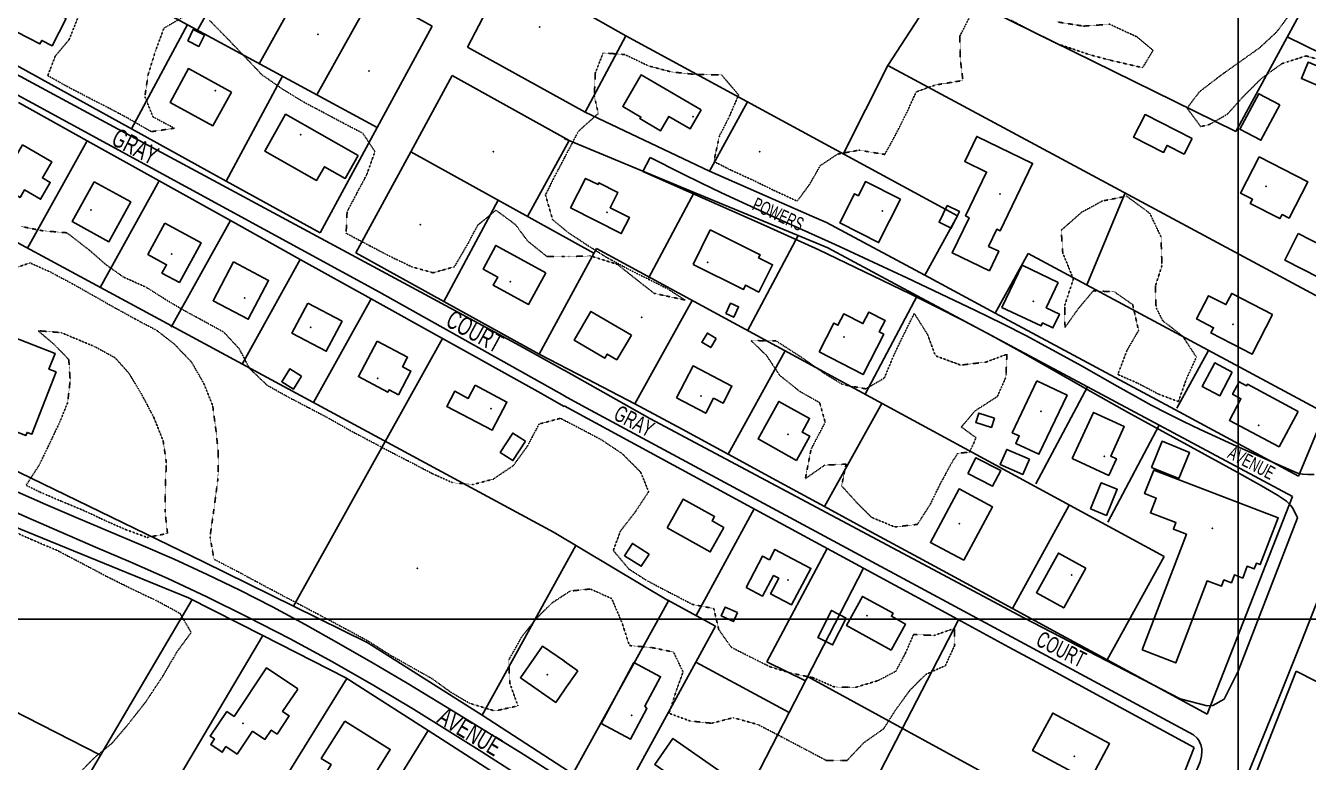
# Model space of a CAD drawing. Extents: x 1222984 to 1232016, y 177984 to 184016.
# Drawn here: x 1225600 to 1226552, y 179394 to 179940 of the extents above; entities that cross this region are included whole.
import ezdxf

# ---------------------------------------------------------------- set-up
doc = ezdxf.new("R2010")
doc.units = 0
doc.header["$MEASUREMENT"] = 0
doc.linetypes.add('BORDER', pattern=[0.625, 0.125, -0.125, 0.125, -0.125, 0, -0.125])
doc.layers.get('0').update_dxf_attribs({"linetype": 'CONTINUOUS'})
for name, color, linetype in [('BLDGS', 4, 'CONTINUOUS'), ('GRIDS', 2, 'CONTINUOUS'), ('ID-SYB', 5, 'CONTINUOUS'), ('LOT-D', 7, 'CONTINUOUS'), ('LOT-L', 1, 'CONTINUOUS'), ('ROAD', 5, 'CONTINUOUS'), ('ROAD-N', 6, 'CONTINUOUS'), ('TREE-L', 3, 'BORDER')]:
    doc.layers.add(name, color=color, linetype=linetype)

# ---------------------------------------------------------------- blocks, each defined once
blk = doc.blocks.new('IP')
blk.add_point((0, 0))
blk = doc.blocks.new('ID')
at = {"layer": 'ID-SYB'}
blk.add_blockref('IP', (0, 0), dxfattribs=at)

msp = doc.modelspace()

# ---------------------------------------------------------------- linework, layer by layer
at = {"layer": 'BLDGS'}
for points, elevation in [([(1225588.7, 179969.68), (1225623.29, 179952.06), (1225622.14, 179949.72), (1225630.38, 179945.46), (1225620.12, 179925.39), (1225612.32, 179929.26), (1225611.01, 179926.7), (1225575.94, 179944.65), (1225588.7, 179969.68)], 133.42), ([(1225720.65, 179929.05), (1225724.75, 179937.45), (1225733.04, 179933.3), (1225728.89, 179924.9), (1225720.65, 179929.05)], 125.84), ([(1226581.46, 179900.7), (1226576.39, 179888.54), (1226546.83, 179901.03), (1226551.9, 179913.19), (1226581.46, 179900.7)], 106.96), ([(1225753, 179890.97), (1225739.31, 179865.99), (1225707.51, 179883.34), (1225721.2, 179908.37), (1225753, 179890.97)], 129.55), ([(1226101.47, 179877.79), (1226093.29, 179863.72), (1226077.58, 179872.94), (1226071.42, 179862.3), (1226056.09, 179871.3), (1226056.8, 179872.45), (1226043.32, 179880.25), (1226057.02, 179903.75), (1226101.47, 179877.79)], 117.6), ([(1226530.74, 179881.55), (1226516.72, 179855.21), (1226501.23, 179863.39), (1226515.19, 179889.74), (1226530.74, 179881.55)], 108.05), ([(1225847.15, 179844.06), (1225837.44, 179826.99), (1225822.11, 179835.61), (1225816.28, 179825.46), (1225777.82, 179847.17), (1225793.26, 179874.61), (1225847.15, 179844.06)], 122.19), ([(1226465.72, 179856.68), (1226459.77, 179845.06), (1226447.17, 179851.45), (1226444.56, 179846.26), (1226422.36, 179857.45), (1226430.87, 179874.35), (1226465.72, 179856.68)], 109.31), ([(1226315.34, 179758.5), (1226287.79, 179771.7), (1226300.34, 179797.83), (1226297.72, 179799.14), (1226313.32, 179831.59), (1226297.01, 179839.39), (1226306.01, 179858.05), (1226347.36, 179838.08), (1226323.25, 179788.01), (1226320.79, 179789.21), (1226314.74, 179776.56), (1226322.32, 179772.9), (1226315.34, 179758.5)], 108.6), ([(1225598.14, 179851.81), (1225619.74, 179839.26), (1225612.81, 179827.37), (1225618.71, 179823.93), (1225611.51, 179811.5), (1225599.45, 179818.48), (1225596.23, 179812.91), (1225587.4, 179818.15), (1225590.34, 179823.22), (1225583.74, 179827.1), (1225598.14, 179851.81)], 132.49), ([(1226515.52, 179843.05), (1226551.46, 179824.5), (1226537.61, 179797.56), (1226532.54, 179800.17), (1226530.9, 179797.12), (1226508.92, 179808.36), (1226510.56, 179811.52), (1226501.72, 179816.1), (1226515.52, 179843.05)], 113.73), ([(1225651.27, 179824.48), (1225678.43, 179809.53), (1225662.18, 179779.97), (1225635.02, 179794.97), (1225651.27, 179824.48)], 130.37), ([(1226004.71, 179805.03), (1226015.78, 179827.01), (1226025, 179822.37), (1226025.71, 179823.68), (1226039.67, 179816.59), (1226034, 179805.25), (1226048.29, 179798.05), (1226042.23, 179785.99), (1226004.71, 179805.03)], 120.22), ([(1226249.29, 179811.46), (1226233.14, 179779.39), (1226204.45, 179793.9), (1226215.3, 179815.55), (1226218.14, 179814.14), (1226223.43, 179824.61), (1226249.29, 179811.46)], 111.33), ([(1226284.09, 179806.94), (1226293.14, 179802.52), (1226287.09, 179790.03), (1226278.03, 179794.39), (1226284.09, 179806.94)], 110.4), ([(1225703.69, 179793.82), (1225730.53, 179779.26), (1225714.49, 179749.75), (1225701.51, 179756.73), (1225704.94, 179762.95), (1225691.09, 179770.53), (1225703.69, 179793.82)], 127.64), ([(1226095.63, 179763.14), (1226108.29, 179788.72), (1226145.27, 179770.28), (1226144.18, 179768.05), (1226154.49, 179762.97), (1226144.29, 179742.68), (1226134.36, 179747.65), (1226132.94, 179744.65), (1226095.63, 179763.14)], 115.25), ([(1225986.41, 179756.9), (1225973.53, 179733.44), (1225947.3, 179747.73), (1225950.57, 179753.79), (1225939.72, 179759.68), (1225949.32, 179777.24), (1225986.41, 179756.9)], 119.24), ([(1226544.48, 179786.1), (1226582.99, 179766.41), (1226572.96, 179746.66), (1226534.45, 179766.41), (1226544.48, 179786.1)], 108.98), ([(1225754.53, 179764.97), (1225780.66, 179751.28), (1225765.49, 179722.48), (1225739.42, 179736.17), (1225754.53, 179764.97)], 125.62), ([(1226366.34, 179749.83), (1226357.5, 179730.96), (1226367.32, 179726.37), (1226362.47, 179716.07), (1226354.78, 179719.72), (1226353.74, 179717.48), (1226324.67, 179731.23), (1226339.56, 179762.65), (1226366.34, 179749.83)], 110.89), ([(1226525.45, 179725.94), (1226510.23, 179696.48), (1226479.63, 179712.3), (1226481.65, 179716.17), (1226469.1, 179722.72), (1226477.99, 179739.96), (1226490.87, 179733.3), (1226495.12, 179741.7), (1226525.45, 179725.94)], 119.51), ([(1225809.67, 179734.37), (1225835.2, 179720.95), (1225823.37, 179698.69), (1225797.89, 179712.17), (1225809.67, 179734.37)], 124.8), ([(1226119.85, 179726.7), (1226123.4, 179734.39), (1226129.29, 179731.66), (1226125.74, 179723.97), (1226119.85, 179726.7)], 112.04), ([(1226049.76, 179710.72), (1226038.96, 179692.45), (1226031.87, 179696.59), (1226030.07, 179693.65), (1226007.27, 179707.01), (1226019.71, 179728.23), (1226049.76, 179710.72)], 118.09), ([(1226189.12, 179698.23), (1226200.03, 179719.61), (1226203.03, 179718.08), (1226207.4, 179726.59), (1226221.58, 179719.28), (1226225.94, 179727.79), (1226238, 179721.63), (1226233.58, 179713.12), (1226237.01, 179711.37), (1226221.69, 179681.48), (1226189.12, 179698.23)], 115.25), ([(1225623.07, 179683.37), (1225605.01, 179637.16), (1225601.47, 179638.58), (1225600.49, 179636.13), (1225570.49, 179647.8), (1225572.29, 179652.16), (1225543.59, 179663.4), (1225560.94, 179707.91), (1225564.49, 179706.49), (1225568.96, 179717.95), (1225622.25, 179697.17), (1225617.61, 179685.49), (1225623.07, 179683.37)], 131.19), ([(1226112.76, 179708.16), (1226108.61, 179701.45), (1226102.01, 179705.43), (1226106.16, 179712.19), (1226112.76, 179708.16)], 112.31), ([(1225861.17, 179706.28), (1225883.75, 179694.33), (1225879.99, 179687.24), (1225886.2, 179683.97), (1225876.88, 179666.46), (1225870.06, 179670.11), (1225869.08, 179668.37), (1225847.26, 179679.93), (1225861.17, 179706.28)], 124.59), ([(1225805.09, 179680.31), (1225799.04, 179670.6), (1225790.42, 179676.06), (1225796.47, 179685.71), (1225805.09, 179680.31)], 122.19), ([(1226083.31, 179664.14), (1226095.52, 179687.87), (1226124.32, 179672.87), (1226117.83, 179660.21), (1226110.74, 179663.87), (1226104.96, 179652.79), (1226083.31, 179664.14)], 117.98), ([(1226495.56, 179683.23), (1226486.39, 179665.77), (1226473.25, 179672.59), (1226482.47, 179690.1), (1226495.56, 179683.23)], 108.05), ([(1225933.82, 179673.55), (1225957.44, 179661.06), (1225946.48, 179640.11), (1225912.82, 179657.84), (1225918.71, 179669.07), (1225928.75, 179663.78), (1225933.82, 179673.55)], 125.19), ([(1226350.52, 179676.85), (1226372.99, 179666.27), (1226352.05, 179622.3), (1226334.92, 179630.43), (1226337.54, 179635.88), (1226332.25, 179638.34), (1226350.52, 179676.85)], 113.73), ([(1226544.37, 179654.16), (1226530.3, 179627.87), (1226493.43, 179647.45), (1226501.94, 179663.54), (1226495.72, 179666.81), (1226500.68, 179676.14), (1226506.19, 179673.19), (1226506.79, 179674.28), (1226544.37, 179654.16)], 108.16), ([(1226172.32, 179617.67), (1226143.74, 179633.65), (1226159.18, 179661.52), (1226181.98, 179648.87), (1226176.41, 179638.83), (1226182.2, 179635.67), (1226172.32, 179617.67)], 117.38), ([(1226376.87, 179619.08), (1226392.68, 179653.34), (1226415.38, 179642.87), (1226405.34, 179620.99), (1226409.59, 179618.98), (1226403.92, 179606.59), (1226376.87, 179619.08)], 116.29), ([(1226319.1, 179649.19), (1226316.87, 179642.27), (1226305.19, 179645.92), (1226307.43, 179652.9), (1226319.1, 179649.19)], 111.6), ([(1225971.13, 179631.98), (1225961.92, 179617.69), (1225952.48, 179623.69), (1225961.7, 179637.98), (1225971.13, 179631.98)], 114.28), ([(1226345.12, 179618.7), (1226340.27, 179607.41), (1226323.36, 179614.61), (1226328.21, 179625.96), (1226345.12, 179618.7)], 111.71), ([(1226435.56, 179612.59), (1226443.47, 179632.01), (1226463.7, 179623.72), (1226455.79, 179604.36), (1226435.56, 179612.59)], 108.05), ([(1226299.25, 179608.12), (1226305.3, 179619.79), (1226323.74, 179610.36), (1226317.69, 179598.68), (1226299.25, 179608.12)], 111.11), ([(1226428.63, 179477.16), (1226461.57, 179563.01), (1226451.87, 179566.78), (1226453.77, 179571.63), (1226434.85, 179578.83), (1226439.1, 179589.79), (1226430.48, 179593.12), (1226437.25, 179610.63), (1226529.59, 179575.18), (1226516.23, 179540.43), (1226513.39, 179541.52), (1226511.76, 179537.27), (1226506.68, 179539.29), (1226503.36, 179530.5), (1226497.14, 179532.9), (1226494.85, 179526.96), (1226489.34, 179529.09), (1226487.43, 179524.39), (1226476.9, 179528.38), (1226453.56, 179467.56), (1226428.63, 179477.16)], 108.27), ([(1226296.41, 179543.65), (1226271.65, 179556.85), (1226292.87, 179596.56), (1226317.69, 179583.3), (1226296.41, 179543.65)], 113.13), ([(1226390.34, 179581.88), (1226398.36, 179601.25), (1226410.19, 179596.34), (1226402.18, 179576.92), (1226390.34, 179581.88)], 108.6), ([(1226076.32, 179567.76), (1226088.21, 179589.08), (1226111.45, 179576.1), (1226109.6, 179572.83), (1226118.32, 179567.98), (1226108.29, 179549.92), (1226076.32, 179567.76)], 115.47), ([(1226062.91, 179548.34), (1226057.12, 179539.29), (1226044.74, 179547.09), (1226050.52, 179556.14), (1226062.91, 179548.34)], 114.87), ([(1226134.91, 179523.58), (1226147.12, 179546.81), (1226152.2, 179544.09), (1226156.23, 179551.78), (1226182.9, 179537.59), (1226168.51, 179510.54), (1226153.07, 179518.83), (1226159.07, 179530.29), (1226155.31, 179532.3), (1226147.12, 179517.09), (1226134.91, 179523.58)], 113.34), ([(1226386.96, 179537.81), (1226370.48, 179508.3), (1226350.19, 179519.54), (1226366.61, 179549.05), (1226386.96, 179537.81)], 112.14), ([(1226242.36, 179476.94), (1226209.25, 179495.32), (1226221.2, 179516.92), (1226243.89, 179504.43), (1226242.69, 179502.19), (1226253.1, 179496.41), (1226242.36, 179476.94)], 111.6), ([(1226128.47, 179504.87), (1226125.52, 179498.38), (1226116.41, 179502.52), (1226119.36, 179509.01), (1226128.47, 179504.87)], 110.18), ([(1226209.14, 179500.83), (1226199, 179480.92), (1226188.03, 179486.49), (1226198.18, 179506.45), (1226209.14, 179500.83)], 111.71), ([(1226000.1, 179447.61), (1225993.61, 179438.29), (1225967.48, 179456.56), (1225983.9, 179480.07), (1226000.1, 179468.72)], 127.64), ([(1225802.2, 179448.16), (1225791.02, 179431.52), (1225795.98, 179428.25), (1225786.98, 179414.78), (1225782.62, 179417.72), (1225777.93, 179410.74), (1225768.71, 179416.9), (1225757.26, 179399.88), (1225748.96, 179405.45), (1225746.24, 179401.3), (1225737.73, 179406.98), (1225740.45, 179411.12), (1225737.4, 179413.14), (1225749.67, 179431.41), (1225755.02, 179427.87), (1225778.96, 179463.81), (1225802.2, 179448.21)], 126.33), ([(1225999.85, 179468.87), (1226010, 179461.78)], 127.64), ([(1226051.62, 179467.89), (1226027.4, 179422.67), (1226049.11, 179411), (1226061.27, 179433.69), (1226059.74, 179435.43), (1226071.42, 179457.3), (1226051.62, 179467.89)], 116.67), ([(1226010, 179461.78), (1225999.85, 179447.27)], 127.64), ([(1226389.52, 179379.74), (1226347.36, 179402.49), (1226362.36, 179430.36), (1226404.52, 179407.67), (1226389.52, 179379.74)], 115.58), ([(1225837.11, 179424.43), (1225870.88, 179403.32), (1225853.26, 179375.07), (1225851.73, 179376.05), (1225846.88, 179368.25), (1225826.69, 179380.85), (1225827.51, 179382.27), (1225822.82, 179385.27), (1225827.08, 179392.08), (1225819.71, 179396.72), (1225837.11, 179424.43)], 124.31), ([(1226116.31, 179386.56), (1226103.43, 179368.23), (1226086.2, 179380.4), (1226085.49, 179379.36), (1226067.05, 179392.23), (1226080.63, 179411.6), (1226116.31, 179386.56)], 115.69)]:
    msp.add_lwpolyline(points, dxfattribs=dict(at, elevation=elevation))
at = {"layer": 'GRIDS'}
for points in [[(1226499.97, 177999.97), (1226499.97, 180000.03)], [(1223000.01, 179499.98), (1225999.99, 179499.98)], [(1226000.02, 179500.01), (1228999.98, 179500.01)]]:
    msp.add_lwpolyline(points, dxfattribs=at)
at = {"layer": 'LOT-L'}
for p, q in [((1225769.25, 180011.44), (1225727.9, 179937.02)), ((1225611.65, 180000.01), (1225861.26, 179864.76)), ((1225928.27, 179924.33), (1225966.74, 179997.94)), ((1226498.21, 179861.76), (1226573.22, 180000.02)), ((1225815.61, 179987.62), (1225773.63, 179912.07)), ((1225958.51, 179982.21), (1226045.63, 179932.77)), ((1226239.98, 179910.69), (1226286.7, 179982.78)), ((1225858.24, 179964.02), (1225816.54, 179888.99)), ((1225901.97, 179939.8), (1225858.24, 179964.02)), ((1226316.76, 179950.91), (1226498.21, 179861.76)), ((1225720.46, 179941.05), (1225678.91, 179863.71)), ((1225861.26, 179864.76), (1225901.97, 179939.8)), ((1225553.63, 179932.8), (1225678.91, 179863.71)), ((1226045.63, 179932.77), (1226015.57, 179876.19)), ((1226291.62, 179799.23), (1226045.63, 179932.77)), ((1226536.36, 179931.91), (1226655.17, 179873.39)), ((1226015.57, 179876.19), (1225928.27, 179924.33)), ((1226206.91, 179845.06), (1226239.98, 179910.69)), ((1226592.35, 179721.41), (1226239.98, 179910.69)), ((1225791.01, 179902.82), (1225749.18, 179824.96)), ((1225886.08, 179846.68), (1225916.77, 179903.18)), ((1226003.57, 179855.11), (1225916.77, 179903.18)), ((1225595.14, 179883.23), (1225646.08, 179854.87)), ((1226107.71, 179832.38), (1226135.91, 179883.76)), ((1226015.57, 179876.19), (1226107.71, 179832.38)), ((1225678.91, 179863.71), (1225749.18, 179824.96)), ((1225818.83, 179786.55), (1225861.26, 179864.76)), ((1225646.08, 179854.87), (1225601.73, 179775.13)), ((1225646.08, 179854.87), (1225699.57, 179825.09)), ((1226003.57, 179855.11), (1225972.8, 179798.65)), ((1226096.3, 179816.59), (1226000.02, 179856.47)), ((1225845.4, 179771.8), (1225886.08, 179846.68)), ((1226022, 179771.41), (1225886.08, 179846.68)), ((1225476.06, 179842.95), (1225992.56, 179564.23)), ((1225699.57, 179825.09), (1225655.62, 179746.05)), ((1225699.57, 179825.09), (1225752.37, 179795.69)), ((1225749.18, 179824.96), (1225818.83, 179786.55)), ((1226107.71, 179832.38), (1226183.71, 179799.02)), ((1226062.5, 179752.95), (1226096.3, 179816.59)), ((1226173.53, 179784.6), (1226096.3, 179816.59)), ((1226387.78, 179748.54), (1226415.97, 179816.15)), ((1225951.01, 179810.72), (1225910.68, 179735.65)), ((1226183.71, 179799.02), (1226194.56, 179794.26)), ((1226267.41, 179755.12), (1226291.62, 179799.23)), ((1225752.37, 179795.69), (1225708.43, 179716.68)), ((1225752.37, 179795.69), (1225804.17, 179766.85)), ((1226267.41, 179755.12), (1226194.56, 179794.26)), ((1226136, 179713.92), (1226173.53, 179784.6)), ((1226195.61, 179775.45), (1226173.53, 179784.6)), ((1225910.68, 179735.65), (1225845.4, 179771.8)), ((1226023.92, 179774.93), (1225981.3, 179696.54)), ((1226445.06, 179546.51), (1226023.92, 179774.93)), ((1226261.89, 179739.97), (1226195.61, 179775.45)), ((1226319.74, 179727.01), (1226344.01, 179771.23)), ((1226564.09, 179653.01), (1226344.01, 179771.23)), ((1225804.17, 179766.85), (1225760.98, 179689.2)), ((1225804.17, 179766.85), (1225856.76, 179737.57)), ((1226319.74, 179727.01), (1226267.41, 179755.12)), ((1226223.41, 179667.5), (1226261.89, 179739.97)), ((1226388.07, 179672.43), (1226261.89, 179739.97)), ((1225856.76, 179737.57), (1225813.96, 179660.61)), ((1225856.76, 179737.57), (1225909.62, 179708.15)), ((1225981.3, 179696.54), (1225910.68, 179735.65)), ((1226052.44, 179659.84), (1226094.79, 179736.49)), ((1226449.82, 179657.14), (1226319.74, 179727.01)), ((1225909.62, 179708.15), (1225799.19, 179509.59)), ((1225909.62, 179708.15), (1225980.31, 179668.79)), ((1226016.73, 179678.4), (1225981.3, 179696.54)), ((1226121.44, 179622.41), (1226163.79, 179699.07)), ((1226454.42, 179656.4), (1226477.95, 179699.29)), ((1226052.44, 179659.84), (1226016.73, 179678.4)), ((1226349.8, 179600.39), (1226388.06, 179672.44)), ((1226441.41, 179643.88), (1226388.07, 179672.43)), ((1225475.08, 179667.35), (1225732.24, 179542.48)), ((1225980.31, 179668.79), (1225999.99, 179657.83)), ((1226136.17, 179584.36), (1226000.02, 179658.21)), ((1226087.46, 179640.84), (1226052.44, 179659.84)), ((1226193.14, 179583.52), (1226235.71, 179660.57)), ((1226544.72, 179606.16), (1226449.82, 179657.14)), ((1226403.25, 179572.01), (1226441.41, 179643.88)), ((1226540.31, 179590.94), (1226441.41, 179643.88)), ((1226544.72, 179606.16), (1226564.09, 179653.01)), ((1226121.44, 179622.41), (1226087.46, 179640.84)), ((1226157.5, 179602.85), (1226121.44, 179622.41)), ((1225251.79, 179606.16), (1225655.92, 179399.05)), ((1225721.22, 179515.85), (1225496.22, 179607.55)), ((1226193.14, 179583.52), (1226157.5, 179602.85)), ((1226476.91, 179429.61), (1226540.31, 179590.94)), ((1226140.78, 179581.86), (1226097.86, 179502.61)), ((1226221.97, 179537.82), (1226136.17, 179584.36)), ((1226227.94, 179564.64), (1226193.14, 179583.52)), ((1226332.41, 179507.98), (1226374.38, 179583.96)), ((1225992.56, 179564.23), (1226077.22, 179513.51)), ((1226262.72, 179545.78), (1226227.94, 179564.64)), ((1226008.56, 179554.64), (1225939.06, 179428.85)), ((1226150.3, 179468.4), (1226195.1, 179552.4)), ((1225732.24, 179542.48), (1225799.19, 179509.59)), ((1226298.4, 179526.43), (1226262.72, 179545.78)), ((1226402.71, 179469.85), (1226445.06, 179546.51)), ((1226166.7, 179430.65), (1226221.97, 179537.82)), ((1226291.68, 179500.01), (1226221.97, 179537.82)), ((1226332.41, 179507.98), (1226298.4, 179526.43)), ((1225723.82, 179514.53), (1225582.62, 179274.39)), ((1225776.46, 179487.77), (1225721.22, 179515.85)), ((1226077.22, 179513.51), (1226006.34, 179385.24)), ((1226076.25, 179514.42), (1226112.08, 179494.84)), ((1225799.19, 179509.59), (1225854.2, 179482.56)), ((1226368.82, 179488.23), (1226332.41, 179507.98)), ((1226112.08, 179494.84), (1226040.23, 179363.27)), ((1226176.88, 179275.56), (1226292.42, 179499.61)), ((1226329.8, 179479.33), (1226291.68, 179500.01)), ((1225631.23, 179243.05), (1225776.46, 179487.77)), ((1225837.9, 179456.53), (1225776.46, 179487.77)), ((1225854.2, 179482.56), (1225939.06, 179428.85)), ((1226402.71, 179469.85), (1226368.82, 179488.23)), ((1226364.4, 179460.57), (1226329.8, 179479.33)), ((1226097.49, 179468.12), (1226166.7, 179430.65)), ((1226178.83, 179454.17), (1226150.3, 179468.4)), ((1226476.91, 179429.61), (1226402.71, 179469.85)), ((1225685.15, 179208.3), (1225838.7, 179456.01)), ((1225899.03, 179417.36), (1225837.9, 179456.53)), ((1226180.52, 179457.45), (1226356.27, 179361.45)), ((1226397.99, 179442.35), (1226364.4, 179460.57)), ((1226476.51, 179293.19), (1226542.84, 179461.41)), ((1226542.84, 179461.41), (1226741.48, 179360.66)), ((1226467.17, 179404.83), (1226397.99, 179442.35)), ((1225939.06, 179428.85), (1226108.97, 179318.71)), ((1226108.97, 179318.71), (1226166.7, 179430.65)), ((1225745.39, 179169.49), (1225899.03, 179417.36)), ((1225958.57, 179379.2), (1225899.03, 179417.36)), ((1226433.54, 179319.24), (1226467.17, 179404.83))]:
    msp.add_line(p, q, dxfattribs=at)
at = {"layer": 'ROAD'}
for points, elevation in [([(1226000.1, 179684.46), (1225966.72, 179702.95), (1225896.84, 179740.91), (1225636.92, 179880.72), (1225593.34, 179904.28), (1225568.2, 179918.03), (1225556.25, 179924.85), (1225552.27, 179927.52), (1225550.09, 179930.41), (1225549.16, 179932.15), (1225548.34, 179934.06), (1225547.63, 179936.19), (1225546.65, 179940.94), (1225546.38, 179945.3), (1225546.81, 179948.68), (1225547.63, 179952.5)], 98.46), ([(1225547.09, 179914.48), (1225862.86, 179742.66), (1226000.1, 179665.64)], 124.59), ([(1226058.22, 179832.19), (1226063.62, 179842.45)], 107.07), ([(1226063.62, 179842.45), (1226087.67, 179830.23), (1226101.2, 179823.57), (1226116.52, 179816.26), (1226154.27, 179798.97), (1226200.9, 179777.81), (1226254.19, 179753.16), (1226304.59, 179729.16), (1226325.21, 179719.07), (1226342.34, 179710.34), (1226357.07, 179702.59), (1226383.68, 179687.87), (1226410.08, 179672.81), (1226422.96, 179665.61), (1226435.39, 179658.85), (1226447.39, 179652.63), (1226459.39, 179646.63), (1226471.77, 179640.68), (1226498.67, 179628.3), (1226533.19, 179612.92), (1226543.45, 179608.67), (1226545.96, 179607.9), (1226547.81, 179607.52), (1226551.63, 179607.25), (1226556.16, 179607.41)], 107.07), ([(1226543.83, 179575.07), (1226542.19, 179578.88), (1226540.23, 179582.7), (1226538.76, 179584.67), (1226535.65, 179587.45), (1226529.1, 179591.92), (1226517.26, 179598.96), (1226498.77, 179609.32), (1226417.83, 179653.67), (1226390.01, 179669.21), (1226340.16, 179697.47), (1226317.47, 179710.12), (1226295.87, 179721.63), (1226275.41, 179732.05), (1226256.59, 179741.26), (1226188.74, 179773.88), (1226147.89, 179792.48), (1226058.22, 179832.19)], 97.74), ([(1226456.94, 179441), (1226340.98, 179501.1), (1226063.4, 179648.97), (1225999.85, 179684.59)], 98.45), ([(1225999.85, 179665.77), (1226012.94, 179658.47), (1226466.81, 179414.1)], 124.58), ([(1226096.67, 178267.79), (1226174.67, 178513.41), (1226195.72, 178578.91), (1226212.9, 178631.82), (1226226.65, 178673.33), (1226237.83, 178706), (1226247.27, 178732.51), (1226255.89, 178755.69), (1226265.32, 178780.02), (1226350.63, 178994.65), (1226420.67, 179170.73), (1226453.5, 179252.76), (1226507.12, 179385.09), (1226528.56, 179437.78), (1226546.94, 179483.49), (1226562.81, 179523.63), (1226576.77, 179559.63), (1226601.54, 179624.76)], 98.34), ([(1225574.14, 179587.8), (1225600.54, 179575.8), (1225652.2, 179553.49), (1225678.49, 179542.2), (1225705.82, 179530.09), (1225734.73, 179516.56), (1225765.16, 179501.56), (1225796.53, 179485.36), (1225828, 179468.29), (1225858.77, 179450.72), (1225888.11, 179433.16), (1225915.06, 179416.47), (1225938.73, 179401.47), (1225992.63, 179367.05), (1226000.1, 179362.47)], 128.68), ([(1226000.1, 179380.3), (1225967.48, 179400.98), (1225929.73, 179424.43), (1225907.53, 179438.01), (1225883.37, 179452.52), (1225858.17, 179467.36), (1225832.75, 179482.03), (1225807.82, 179496), (1225783.44, 179509.09), (1225759.27, 179521.52), (1225735.11, 179533.25), (1225710.62, 179544.49), (1225685.96, 179555.23), (1225637.91, 179575.47), (1225615.32, 179585.18), (1225594.16, 179594.51)], 98.46), ([(1226543.83, 179575.07), (1226499.81, 179461.45), (1226489.45, 179440.61)], 98.73), ([(1226489.45, 179440.61), (1226481.16, 179435.92), (1226476.79, 179435.7), (1226456.94, 179441)], 98.02), ([(1226466.81, 179414.1), (1226469.37, 179411.7), (1226470.85, 179409.63), (1226471.56, 179408.38), (1226472.16, 179406.96), (1226472.92, 179403.8), (1226473.03, 179402.05), (1226472.76, 179398.29), (1226471.67, 179394.25), (1226469.97, 179390), (1226468.99, 179387.87)], 100.85)]:
    msp.add_lwpolyline(points, dxfattribs=dict(at, elevation=elevation))
at = {"layer": 'TREE-L'}
for points, elevation in [([(1226472.1, 179865.41), (1226462.01, 179879.1), (1226471.23, 179891.26), (1226486.23, 179902.83), (1226500.79, 179913.19), (1226515.79, 179923.83), (1226528.39, 179935.55), (1226541.26, 179952.68), (1226551.36, 179967.08), (1226559.1, 179980.88), (1226567.28, 179995.88), (1226569.19, 180000.08)], 100.58), ([(1226301.65, 179948.64), (1226293.47, 179932.61), (1226293.74, 179915.7), (1226295.7, 179899.61), (1226275.19, 179896.23), (1226261.01, 179891.15), (1226254.14, 179875.99), (1226245.74, 179859.35), (1226237.72, 179844.74), (1226218.58, 179847.9), (1226202.65, 179844.95), (1226189.89, 179836.45), (1226181.76, 179822.26), (1226172.76, 179810.1), (1226154.81, 179818.39), (1226140.31, 179825.48), (1226124.32, 179832.79), (1226110.91, 179839.5), (1226115.11, 179858.54), (1226121.98, 179871.9), (1226129.29, 179888.86), (1226116.69, 179903.75), (1226097.65, 179904.03), (1226079.11, 179905.99), (1226062.47, 179910.41), (1226044.85, 179918.86), (1226028.82, 179920.06), (1226022.98, 179905.17), (1226022.27, 179887.94), (1226025.22, 179875.12)], 110.18), ([(1225717.54, 179946.88), (1225703.04, 179938.48), (1225696.65, 179921.35), (1225691.2, 179903.79), (1225688.85, 179887.59), (1225694.85, 179872.59), (1225710.73, 179864.19), (1225693.6, 179861.63), (1225677.29, 179871.06), (1225663.93, 179878.26), (1225646.8, 179886.99), (1225630.6, 179895.5), (1225616.8, 179903.19), (1225622.36, 179917.7), (1225632.62, 179929.86), (1225638.89, 179945.57)], 110.19), ([(1226000.1, 179769), (1225986.95, 179769.11), (1225972.83, 179780.46), (1225963.72, 179792.73), (1225949.32, 179803.37), (1225935.73, 179792.24), (1225928.64, 179778.82), (1225918.5, 179761.42), (1225902.62, 179756.95), (1225887.08, 179761.31), (1225870.49, 179769.22), (1225855.39, 179777.13), (1225838.15, 179786.24), (1225838.86, 179802.17), (1225846.06, 179815.91), (1225853.53, 179829.93), (1225859.53, 179846.95), (1225850.53, 179860.43), (1225835.42, 179868.33), (1225821.73, 179875.64), (1225806.73, 179883.55), (1225791.24, 179893.04), (1225775.91, 179903.63), (1225761.13, 179919.12), (1225749.07, 179931.77), (1225736.58, 179944.37)], 110.19), ([(1226365.3, 179943.08), (1226385.27, 179939.92), (1226404.52, 179941.34), (1226424.7, 179932.01), (1226436.76, 179921.97), (1226428.96, 179909.1), (1226404.41, 179914.77), (1226389.63, 179918.75), (1226364.81, 179927.15), (1226347.47, 179935.77), (1226331.87, 179944.17)], 110.18), ([(1226564.77, 179913.68), (1226550.26, 179917.83), (1226532.21, 179912.04), (1226516.94, 179900.92), (1226503.36, 179887.34), (1226491.9, 179874.57), (1226478.59, 179866.94), (1226472.1, 179865.41)], 100.58), ([(1226025.22, 179875.12), (1226010.49, 179861.97), (1226000.07, 179842.12), (1225999.85, 179841.74)], 110.18), ([(1226000.1, 179842.21), (1226000.1, 179842.1), (1225992.79, 179828.3), (1225986.03, 179814.71), (1225991.37, 179796.28), (1226000.1, 179789.08)], 110.19), ([(1226443.96, 179721.36), (1226458.63, 179710.07), (1226468.88, 179694.36), (1226461.47, 179678.05), (1226455.52, 179661.41), (1226441.12, 179666.81), (1226425.52, 179674.99), (1226410.63, 179681.48), (1226417.39, 179699.32), (1226426.01, 179714.1), (1226421.65, 179733.3), (1226407.96, 179742.9), (1226392.36, 179743.5), (1226381.34, 179730.36), (1226371.47, 179716.45), (1226371.19, 179732.76), (1226377.68, 179752.34), (1226369.78, 179771.59), (1226368.63, 179788.5), (1226383.74, 179801.81), (1226399.18, 179810.21), (1226417.18, 179813.76), (1226434.3, 179801.1), (1226442.65, 179783.65), (1226443.36, 179762.26), (1226438.5, 179747.16), (1226438.99, 179731.23), (1226443.96, 179721.36)], 99.05), ([(1225597.54, 179791.21), (1225612.92, 179788.15), (1225630.98, 179786.62), (1225647.4, 179773.97), (1225660.16, 179762.84), (1225672.93, 179753.79), (1225690.05, 179746.09), (1225704.24, 179737.09), (1225718.64, 179728.59), (1225733.36, 179720.68), (1225747.44, 179712.88), (1225758.89, 179700.49), (1225766.47, 179685.98), (1225779.78, 179673.33), (1225796.2, 179664.22), (1225811.09, 179656.42), (1225825.88, 179648.62), (1225841.2, 179639.89), (1225858.11, 179630.95), (1225872.62, 179623.25), (1225888.5, 179615.07), (1225902.08, 179607.98), (1225917.3, 179601.16), (1225932.62, 179599.96), (1225947.3, 179603.89), (1225962.08, 179613.82), (1225972.55, 179628.22), (1225981.28, 179644.75), (1225997.15, 179649), (1226000.1, 179647.47)], 128.46), ([(1225999.85, 179789.26), (1226003.18, 179786.59), (1226017.8, 179776.94), (1226030.67, 179768.76), (1226047.2, 179759.81), (1226063.02, 179751.85), (1226076.65, 179745.03), (1226089.52, 179736.74), (1226066.56, 179741.7), (1226051.56, 179753.54), (1226039.4, 179763.19), (1226019.43, 179769.46), (1226003.4, 179768.97), (1225999.85, 179769.03)], 110.18), ([(1226000.1, 179518.09), (1225991.1, 179512.2), (1225979.75, 179501.01), (1225968.57, 179487.16), (1225958.75, 179469.6), (1225959.57, 179452.47), (1225965.57, 179435.67), (1225948.5, 179431.9), (1225929.79, 179437.58), (1225915.77, 179445.81), (1225902.08, 179455.74), (1225887.4, 179464.03), (1225871.8, 179472.76), (1225854.08, 179484), (1225837.66, 179492.83), (1225818.18, 179503.25), (1225802.47, 179511.49), (1225789, 179518.58), (1225773.18, 179526.98), (1225758.07, 179535.11), (1225740.13, 179544.49), (1225737.18, 179561.02), (1225740.35, 179583.54), (1225743.07, 179604.33), (1225743.29, 179623.69), (1225741.65, 179639.56), (1225739.15, 179658.44), (1225732.55, 179674.86), (1225723.44, 179690.78), (1225710.56, 179704.15), (1225697.69, 179714.18), (1225681.98, 179722.48), (1225666.54, 179730.99), (1225649.03, 179740.91), (1225634.63, 179749.04), (1225618.6, 179757.55), (1225603.71, 179764.26), (1225588, 179759.08)], 101.68), ([(1226287.9, 179616.96), (1226279.07, 179600.7), (1226271.54, 179585.32), (1226261.94, 179570.32), (1226245.2, 179568.41), (1226227.9, 179575.5), (1226216.94, 179586.52), (1226205.7, 179598.9), (1226209.03, 179614.99), (1226193.21, 179614.28), (1226178.81, 179604.25), (1226183.07, 179626.07), (1226193.54, 179646.03), (1226189.45, 179660.59), (1226174.29, 179669.21), (1226159.67, 179680.99), (1226150.07, 179695.56), (1226138.61, 179706.63), (1226156.94, 179706.52), (1226177.01, 179693.54), (1226193.1, 179682.19), (1226206.58, 179674.01), (1226223.7, 179670.85), (1226237.4, 179678.87), (1226244.6, 179696.27), (1226252.01, 179711.59), (1226259.59, 179726.81), (1226269.52, 179711.1), (1226275.3, 179695.39), (1226294.07, 179688.47), (1226312.83, 179690.7), (1226328.32, 179696.48), (1226327.61, 179679.57), (1226321.23, 179665.17), (1226304.7, 179654.54), (1226294.56, 179642.59), (1226305.41, 179634.58), (1226303.99, 179631.14), (1226300.67, 179623.94), (1226291.94, 179623.01), (1226287.9, 179616.96)], 105.93), ([(1225600.76, 179599.31), (1225610.41, 179614.25), (1225618.71, 179631.38), (1225625.69, 179646.16), (1225631.58, 179660.67), (1225633.43, 179677.2), (1225632.4, 179692.58), (1225621.43, 179703.93), (1225609.6, 179713.97), (1225626.83, 179712.55), (1225651.98, 179702.02), (1225666.87, 179693.78), (1225677.02, 179682.44), (1225685.91, 179667.77), (1225695.45, 179649.71), (1225702.44, 179632.2), (1225704.78, 179616.05), (1225703.96, 179595.98), (1225703.85, 179579.4), (1225705.65, 179563.58), (1225690.6, 179560.63), (1225674.67, 179566.42), (1225660.16, 179572.8), (1225643.96, 179580.38), (1225627.81, 179587.09), (1225611.23, 179594.18), (1225600.76, 179599.31)], 122.08), ([(1225999.85, 179647.56), (1226012.23, 179641.18), (1226027.12, 179633.27), (1226042.62, 179623.01), (1226056.69, 179608.94), (1226062.58, 179594.54), (1226052.05, 179578.72), (1226041.69, 179565.47), (1226036.34, 179550.96), (1226047.91, 179537.16), (1226061.16, 179528.65), (1226077.09, 179520.25), (1226095.14, 179510.92), (1226110.91, 179507.87), (1226114.56, 179492.27), (1226123.89, 179479.12), (1226138.4, 179471.7), (1226152.8, 179464.61), (1226167.36, 179460.14), (1226184.49, 179456.6), (1226200.2, 179449.72), (1226215.9, 179449.4), (1226232.54, 179454.36), (1226245.9, 179461.29), (1226252.99, 179474.65), (1226259.1, 179488.61), (1226274.21, 179487.9), (1226289.49, 179493.19), (1226289.59, 179480.59)], 128.45), ([(1225585.98, 179567.4), (1225604.63, 179559.11), (1225623.78, 179550.98), (1225643.03, 179540.94), (1225661.2, 179531.34), (1225678.71, 179522.62), (1225698.56, 179513.18), (1225714.98, 179504.18), (1225723.22, 179490.11), (1225712.85, 179476.09), (1225702.22, 179457.87), (1225689.56, 179438.72), (1225676.31, 179421.87), (1225664.53, 179408.01), (1225651.76, 179397.54), (1225638.78, 179384.39), (1225631.2, 179368.25), (1225623.18, 179353.46), (1225610.52, 179342.94), (1225600.98, 179327.23), (1225595.3, 179309.77), (1225600.98, 179292.15), (1225613.14, 179281.79), (1225596.94, 179279.17)], 127.26), ([(1226289.59, 179480.59), (1226282.72, 179465.54), (1226268.32, 179459.05), (1226256.54, 179447.49), (1226245.74, 179432.6), (1226236.9, 179418.69), (1226222.12, 179408.27), (1226209.74, 179395.18), (1226194.63, 179395.07), (1226179.14, 179403.2), (1226162.12, 179412.2), (1226143.58, 179421.85), (1226125.31, 179426.92), (1226109.32, 179422.78), (1226093.29, 179424.47), (1226077.69, 179430.14), (1226082.76, 179446.07), (1226088.11, 179460.85), (1226081.02, 179475.58), (1226064.43, 179479.01), (1226048.29, 179480.43), (1226042.72, 179497.67), (1226035.14, 179515.29), (1226019.32, 179522.38), (1226004.32, 179520.85), (1225999.85, 179517.9)], 101.67)]:
    msp.add_lwpolyline(points, dxfattribs=dict(at, elevation=elevation))

# ---------------------------------------------------------------- block references
at = {"layer": 'LOT-D', "xscale": 100, "yscale": 100, "zscale": 100}
for p in [(1225981.79, 179939.16), (1225817.18, 179933.79), (1225855.18, 179906.63), (1225741.16, 179892.09), (1226095.43, 179872.74), (1225804.49, 179859.46), (1225947.44, 179846.89), (1226144.92, 179846.75), (1226323.32, 179815.4), (1226520.65, 179821.09), (1225648.93, 179803.44), (1226031.62, 179801.91), (1226235.9, 179802.82), (1225893.17, 179792.58), (1225708.63, 179770.85), (1226106.46, 179764.72), (1225959.93, 179750.39), (1225762.91, 179738.27), (1226347.98, 179735.75), (1226057.28, 179723.88), (1225811.76, 179716.54), (1226495.99, 179718.69), (1226207.57, 179709.2), (1225861.64, 179678.53), (1226101.32, 179665.59), (1225945.72, 179656.1), (1226353.68, 179654.21), (1226515.01, 179643.72), (1226165.83, 179637.14), (1226400.58, 179620.82), (1226292.96, 179570.77), (1226480.68, 179567.38), (1225891.01, 179537.79), (1226376.45, 179532.84), (1226165.83, 179529.05), (1226224.65, 179502.5), (1225987.47, 179458.88), (1226050.09, 179428.54), (1225761.68, 179422.85), (1226378.35, 179398.2)]:
    msp.add_blockref('ID', p, dxfattribs=at)

# ---------------------------------------------------------------- texts
at = {"layer": 'ROAD-N', "width": 0.666667}
for s, height, rotation, p in [('GRAY', 13.8, 332.70002, (1225663.05, 179852.52)), ('POWERS', 10, 335.52422, (1226138.62, 179804.08)), ('COURT', 13.8, 331.30002, (1225911.08, 179718)), ('GRAY', 12, 332.40002, (1226035.69, 179648.65)), ('AVENUE', 10, 332.40002, (1226491.25, 179620.07)), ('COURT', 12, 332.80002, (1226348.99, 179481.03)), ('AVENUE', 13.8, 329.20002, (1225904.75, 179423.72))]:
    msp.add_text(s, height=height, rotation=rotation, dxfattribs=at).set_placement(p)

doc.saveas('drawing.dxf')
